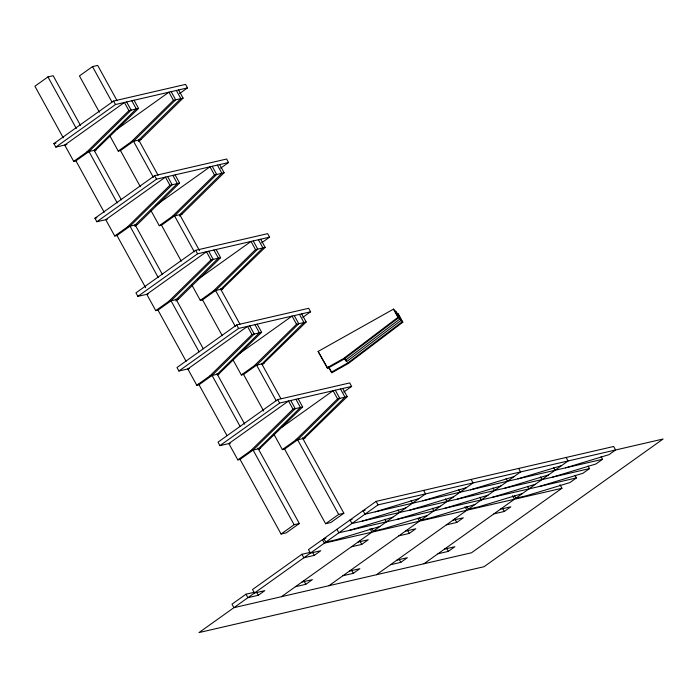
<?xml version="1.0" encoding="UTF-8"?>
<svg xmlns="http://www.w3.org/2000/svg" width="698" height="698" viewBox="0 0 698 698"><rect width="100%" height="100%" fill="white"/><g stroke="black" fill="none" stroke-linecap="round" stroke-linejoin="round"><path stroke-width="1.05" d="M128.894 110.642L124.41 102.475L64.731 145.044L73.7 161.369L86.761 152.059L128.894 110.642L138.553 108.408L134.06 100.242M94.186 150.34L136.319 108.923L131.835 100.756M94.666 151.073L138.553 108.408M109.769 135.656L118.241 151.082L131.303 141.764L173.436 100.346L183.094 98.121L178.601 89.955M138.719 140.054L180.861 98.627L176.376 90.47M138.335 141.397L140.952 139.539L183.094 98.121M169.928 185.275L165.443 177.109L105.756 219.678L114.734 236.003L127.786 226.693L169.928 185.275L179.578 183.042L175.093 174.875M135.211 224.974L177.353 183.557L172.868 175.39M134.827 226.326L137.436 224.459L179.578 183.042M150.794 210.29L159.275 225.716L172.327 216.397L214.469 174.98L224.119 172.746L219.634 164.588M179.752 214.687L221.894 173.261L217.401 165.103M179.369 216.031L181.977 214.173L224.119 172.746M210.962 259.909L206.468 251.742L146.789 294.312L155.759 310.636L168.82 301.327L210.962 259.909L220.612 257.675L216.118 249.509M176.245 299.608L218.378 258.19L213.893 250.024M175.861 300.96L178.47 299.093L220.612 257.675M191.828 284.924L200.3 300.349L213.361 291.031L255.503 249.614L265.153 247.38L260.659 239.222M220.786 289.321L262.919 247.895L258.435 239.737M221.266 290.045L265.153 247.38M251.987 334.543L247.502 326.376L187.814 368.945L196.792 385.27L209.845 375.96L251.987 334.543L261.637 332.309L257.152 324.142M217.27 374.241L259.412 332.824L254.927 324.657M217.759 374.974L261.637 332.309M232.853 359.557L241.334 374.983L254.386 365.665L296.528 324.247L306.178 322.014L301.693 313.856M261.811 363.955L303.953 322.528L299.468 314.37M262.3 364.679L306.178 322.014M293.02 409.168L288.527 401.01L228.848 443.579L237.826 459.903L250.879 450.594L293.02 409.168L302.67 406.943L298.186 398.776M258.304 448.875L300.445 407.458L295.952 399.291M258.792 449.599L302.67 406.943M273.886 434.191L282.367 449.608L295.42 440.298L337.562 398.881L347.211 396.647L342.718 388.489M302.845 438.588L344.986 397.162L340.493 389.004M303.333 439.312L347.211 396.647M327.092 367.767L343.599 358.502L398.052 317.25L393.559 309.092L318.122 351.443L327.624 368.326L344.123 359.06L398.575 317.808L393.559 309.092M345.362 360.343L399.814 319.091L395.33 310.933L396.56 312.215L401.053 320.382L346.601 361.634L344.367 358.528M331.332 372.182L347.84 362.925L402.284 321.665L397.799 313.507L398.331 314.056L402.816 322.223L348.363 363.475L331.864 372.741L328.339 366.747M80.445 125.361L53.153 75.707L47.953 76.911L34.9 86.22L63.248 137.785M117.116 100.748L97.694 65.42L92.494 66.615L79.441 75.934L99.386 112.212M66.956 144.53L55.823 147.103L53.894 143.605L113.582 101.035L185.589 84.397L187.509 87.896L179.613 93.532M55.823 147.103L115.502 104.534L187.509 87.896M117.168 129.121L168.951 92.18L173.436 100.346M107.239 219.338L96.848 221.737L94.928 218.238L154.607 175.669L226.614 159.031L228.543 162.529L220.638 168.166M96.848 221.737L156.535 179.168L228.543 162.529M155.567 205.631L209.985 166.813L214.469 174.98M261.671 242.799L269.568 237.163L267.648 233.664L195.641 250.303L135.953 292.872L137.881 296.371L148.273 293.971M137.881 296.371L197.56 253.802L269.568 237.163M197.473 279.636L251.01 241.447L255.503 249.614M302.705 317.433L310.601 311.797L308.673 308.298L236.666 324.936L176.987 367.506L178.906 371.004L189.306 368.605M178.906 371.004L238.594 328.435L310.601 311.797M239.379 353.642L292.043 316.081L296.528 324.247M343.73 392.067L351.626 386.43L349.707 382.932L277.699 399.57L218.02 442.139L219.94 445.638L230.331 443.239M219.94 445.638L279.619 403.069L351.626 386.43M281.285 427.656L333.068 390.714L337.562 398.881M239.615 458.595L281.076 534.022L294.137 524.713L299.329 523.509L257.867 448.081M299.329 523.509L286.276 532.818L281.076 534.022M284.156 448.299L325.617 523.727L338.678 514.417L343.87 513.222L302.409 437.786M343.87 513.222L330.817 522.532L325.617 523.727M254.299 592.27L245.984 594.19L231.998 604.171L233.926 607.67L471.473 552.781L561.934 488.26L560.005 484.761M310.252 552.362L301.937 554.282L252.519 589.531L254.438 593.03L264.83 590.63L258.304 595.289L247.912 597.689L245.984 594.19M324.57 539.161L322.459 539.65L308.464 549.623L310.392 553.121L320.783 550.722L314.257 555.381L303.866 557.781L301.937 554.282M379.852 526.493L336.209 539.72L325.818 542.119L323.889 538.62L376.117 501.373L613.664 446.484L615.592 449.983L609.066 454.642L565.415 467.878M378.037 504.872L198.991 632.58L484.054 566.715L663.1 439.007L378.037 504.872L376.117 501.373M281.434 596.685L371.886 532.173L369.966 528.674M371.886 528.517L373.325 531.143L425.553 493.896L423.625 490.397M295.42 586.713L305.811 584.313L312.338 579.654L301.946 582.053M351.373 546.804L361.765 544.405L368.291 539.746L357.899 542.145M328.941 585.709L419.402 521.197L417.954 518.57M419.393 517.541L420.833 520.167L473.061 482.92L471.133 479.421M342.927 575.737L353.319 573.328L359.854 568.678L349.462 571.077M398.881 535.828L409.272 533.42L415.807 528.77L405.407 531.169M376.449 574.733L466.91 510.212L464.99 506.713M466.901 506.565L468.349 509.191L520.568 471.944L518.649 468.445M390.444 564.761L400.835 562.352L407.362 557.702L396.97 560.101M446.397 524.844L456.789 522.444L463.315 517.794L452.923 520.193M423.965 563.757L514.417 499.236L512.498 495.737M514.417 495.589L515.857 498.215L568.076 460.968L566.157 457.469M437.951 553.776L448.343 551.376L454.869 546.717L444.478 549.125M493.905 513.868L504.296 511.468L510.823 506.809L500.431 509.217M574.978 475.294L576.426 477.921L569.891 482.58L526.248 495.807L515.857 498.215M588.039 465.985L589.478 468.611L582.952 473.27L539.31 486.497M601.091 456.675L602.531 459.301L596.005 463.952L552.362 477.188M375.376 511.782L419.018 498.555M422.883 500.806L466.534 487.579M362.323 521.101L405.966 507.865M470.4 489.83L514.042 476.594M409.831 510.116L453.473 496.889M517.907 478.854L561.55 465.618M349.262 530.41L392.913 517.174M457.338 499.14L500.99 485.913M396.778 519.434L440.421 506.198M504.855 488.164L548.497 474.928M444.286 508.458L487.928 495.222M427.368 515.508L383.717 528.744L373.325 531.143M491.793 497.473L535.445 484.246M474.876 504.532L431.233 517.768L420.833 520.167M522.383 493.556L478.741 506.792L468.349 509.191M53.894 143.605L55.919 143.134M86.761 152.059L96.411 149.826M131.303 141.764L140.952 139.539M73.7 161.369L75.934 160.854L88.986 151.545L131.128 110.127L126.635 101.96M118.241 151.082L120.475 150.567L133.527 141.249L175.669 99.831L171.176 91.674M94.928 218.238L96.952 217.767M127.786 226.693L137.436 224.459M172.327 216.397L181.977 214.173M114.734 236.003L116.959 235.488L130.02 226.178L172.153 184.761L167.668 176.594M159.275 225.716L161.5 225.201L174.552 215.883L216.694 174.465L212.209 166.299M168.82 301.327L178.47 299.093M213.361 291.031L223.011 288.806M155.759 310.636L157.992 310.121L171.045 300.812L213.187 259.394L208.702 251.228M200.3 300.349L202.533 299.835L215.586 290.516L257.728 249.099L253.234 240.932M209.845 375.96L219.504 373.727M254.386 365.665L264.036 363.44M196.792 385.27L199.017 384.755L212.079 375.445L254.212 334.028L249.727 325.861M241.334 374.983L243.558 374.468L256.62 365.15L298.753 323.732L294.268 315.566M250.879 450.594L260.529 448.36M295.42 440.298L305.07 438.074M237.826 459.903L240.051 459.389L253.104 450.079L295.245 408.662L290.761 400.495M282.367 449.608L284.592 449.102L297.645 439.784L339.786 398.366L335.302 390.199M365.176 510.203L363.065 510.692L364.984 514.19L602.531 459.301M352.115 519.513L350.003 520.001L351.932 523.5L589.478 468.611M576.426 477.921L338.87 532.81L336.951 529.311M323.889 538.62L325.975 538.141M561.934 488.26L324.378 543.149L322.459 539.65M398.052 317.25L398.575 317.808M399.814 319.091L401.053 320.382M402.284 321.665L402.816 322.223M343.599 358.502L344.123 359.06M347.84 362.925L348.363 363.475M318.122 351.443L327.624 368.326M553.584 467.651L555.023 470.278M540.522 476.961L541.971 479.587M527.47 486.279L528.91 488.897M506.067 478.627L507.516 481.254M493.015 487.946L494.454 490.563M502.857 508.842L504.296 511.468M479.962 497.255L481.402 499.881M458.56 489.603L460.008 492.23M445.507 498.922L446.947 501.539M454.86 518.946L456.789 522.444M432.446 508.231L433.894 510.857M344.603 358.004L346.601 361.634M446.423 547.878L448.343 551.376M411.052 500.588L412.492 503.206M328.871 367.296L331.864 372.741M398 509.898L399.439 512.524M407.353 529.922L409.272 533.42M384.938 519.207L386.387 521.834M399.387 559.735L400.835 562.352M359.845 540.906L361.765 544.405M138.632 139.897L158.053 175.224M179.578 214.365L199.523 250.652M220.524 288.841L239.946 324.169M261.462 363.318L280.884 398.645M113.582 101.035L115.502 104.534M154.607 175.669L156.535 179.168M195.641 250.303L197.56 253.802M236.666 324.936L238.594 328.435M277.699 399.57L279.619 403.069M92.494 66.615L111.916 101.943M133.44 141.092L153.386 177.379M174.378 215.569L194.332 251.847M215.324 290.045L235.27 326.324M256.271 364.513L276.216 400.8M297.208 438.99L338.678 514.417M351.399 569.83L353.319 573.328M120.388 150.402L140.333 186.689M161.325 224.878L181.271 261.165M202.272 299.355L222.217 335.633M243.209 373.831L263.678 411.061M94.09 150.183L121.391 199.837M135.037 224.66L162.329 274.305M175.983 299.137L203.275 348.782M216.921 373.605L244.745 424.209M312.817 552.755L314.257 555.381M47.953 76.911L76.3 128.467M88.899 151.387L117.247 202.944M129.837 225.855L158.184 277.42M170.783 300.332L199.131 351.888M211.73 374.809L240.068 426.365M253.191 450.236L294.137 524.713M75.846 160.697L104.185 212.253M116.784 235.174L145.655 287.681M157.731 309.642L186.069 361.206M198.668 384.118L227.016 435.674M303.892 580.815L305.811 584.313M256.864 592.663L258.304 595.289"/></g></svg>
